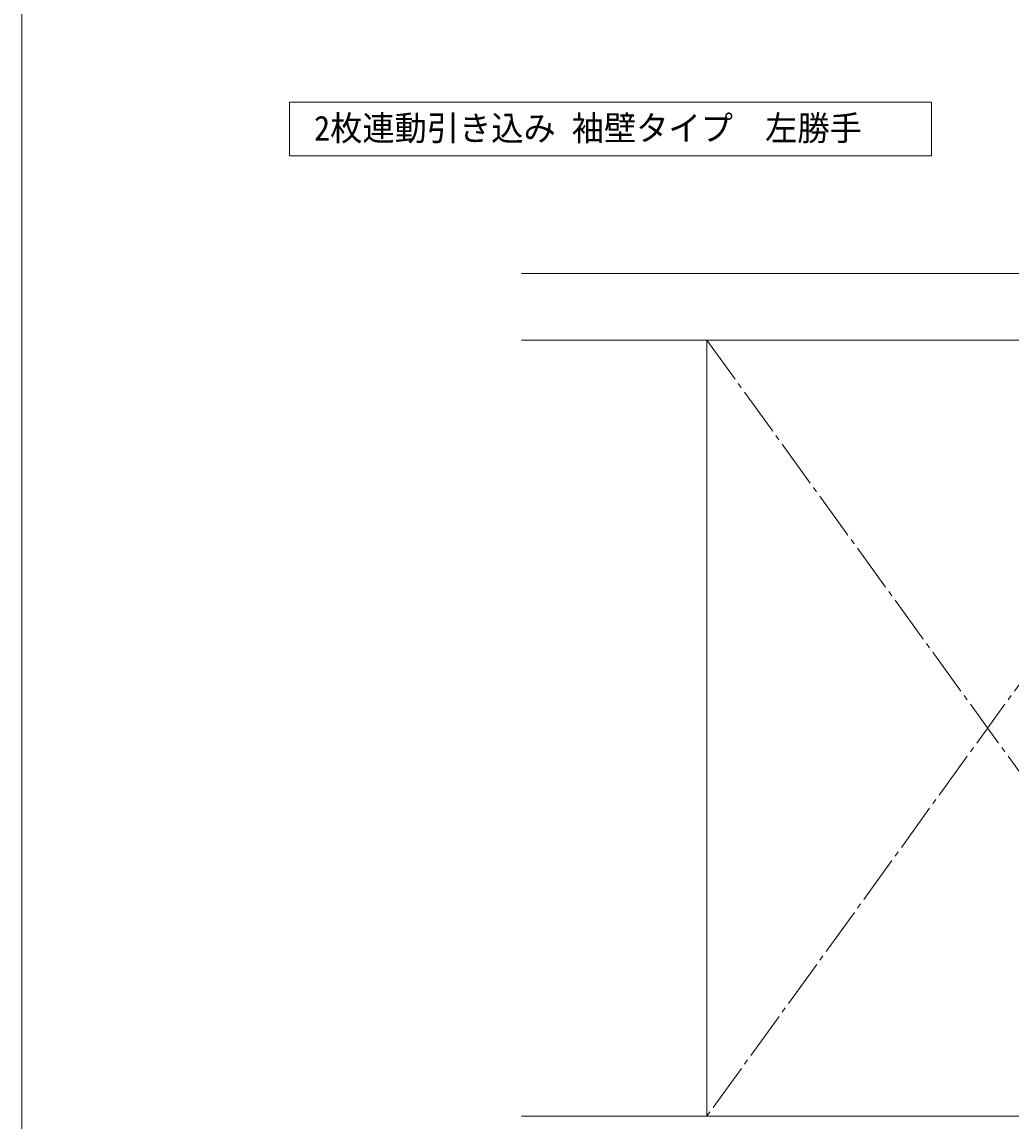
# Model space of a CAD drawing. Units: millimetres, scale not verified. Extents: x -606 to 606, y -304 to 304.
# Drawn here: x -578.8 to -393.9, y -200.4 to 5 of the extents above; entities that cross this region are included whole.
import ezdxf
from ezdxf.enums import TextEntityAlignment as Align

# ---------------------------------------------------------------- set-up
doc = ezdxf.new("R2010")
doc.units = ezdxf.units.MM
doc.header["$LTSCALE"] = 2
doc.linetypes.add('CHAIN2', pattern=[12, 9, -1, 1, -1])
for name, color, linetype, lineweight in [('0-0_1図面枠', 7, 'Continuous', 9), ('0-1_3一般', 7, 'Continuous', 9), ('0-4_2寸法-3', 7, 'Continuous', 9)]:
    doc.layers.add(name, color=color, linetype=linetype, lineweight=lineweight)
doc.styles.add('ＭＳ ゴシック', font='')
doc.styles.get('ＭＳ ゴシック').set_extended_font_data('MS Gothic')

# ---------------------------------------------------------------- blocks, each defined once
blk = doc.blocks.new('グループ-2')
at = {"layer": '0-0_1図面枠'}
blk.add_lwpolyline([(-800, 554), (800, 554), (800, -554), (-800, -554)], close=True, dxfattribs=at)
blk = doc.blocks.new('図面枠')
at = {"layer": '0-0_1図面枠'}
blk.add_blockref('グループ-2', (0, 0), dxfattribs=at)
blk = doc.blocks.new('グループ-5')
at = {"layer": '0-1_3一般'}
for p, q in [((-310, -399), (-613.241, -399)), ((-310, -424), (-310, -399)), ((-613.241, -424), (-310, -424))]:
    blk.add_line(p, q, dxfattribs=at)
blk = doc.blocks.new('グループ-6')
at = {"layer": '0-1_3一般'}
for p, q in [((-160, -84), (-613.241, -84)), ((-613.241, -109), (-160, -109)), ((-544, -109), (-334, -109)), ((-544, -399), (-544, -109)), ((-334, -399), (-544, -399))]:
    blk.add_line(p, q, dxfattribs=at)
at = {"layer": '0-1_3一般', "linetype": 'CHAIN2'}
for p, q in [((-334, -109), (-544, -399)), ((-544, -109), (-334, -399))]:
    blk.add_line(p, q, dxfattribs=at)
at = {"layer": '0-1_3一般'}
blk.add_blockref('グループ-5', (0, 0), dxfattribs=at)

msp = doc.modelspace()

# ---------------------------------------------------------------- linework, layer by layer
at = {"layer": '0-4_2寸法-3'}
msp.add_lwpolyline([(-528.75, -10), (-408.75, -10), (-408.75, -20), (-528.75, -20)], close=True, dxfattribs=at)

# ---------------------------------------------------------------- block references
at = {"layer": '0-0_1図面枠', "xscale": 0.5, "yscale": 0.5}
msp.add_blockref('図面枠', (-178.75, 0), dxfattribs=at)
at = {"layer": '0-1_3一般', "xscale": 0.5, "yscale": 0.5}
msp.add_blockref('グループ-6', (-178.75, 0), dxfattribs=at)

# ---------------------------------------------------------------- texts
at = {"layer": '0-4_2寸法-3', "style": 'ＭＳ ゴシック', "width": 0.95}
msp.add_text('2枚連動引き込み 袖壁タイプ\u3000左勝手', height=4.648, dxfattribs=at).set_placement((-524.15, -18.557), align=Align.BOTTOM_LEFT)

doc.saveas('drawing.dxf')
